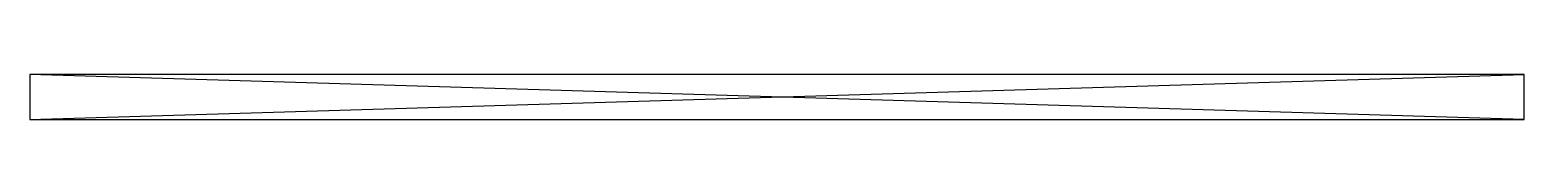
# Model space of a CAD drawing. Header units: millimetres. Extents: x -215 to 215, y -6 to 6.
import ezdxf

# ---------------------------------------------------------------- set-up
doc = ezdxf.new("R2010")
doc.units = ezdxf.units.MM
doc.layers.get('0').update_dxf_attribs({"linetype": 'CONTINUOUS'})

msp = doc.modelspace()

# ---------------------------------------------------------------- linework, layer by layer
for p, q in [((215, 6.5), (-215, 6.5)), ((-215, 6.5), (-215, -6.5)), ((-215, -6.5), (215, 6.5)), ((215, -6.5), (-215, 6.5)), ((215, -6.5), (215, 6.5)), ((-215, -6.5), (215, -6.5))]:
    msp.add_line(p, q)

doc.saveas('drawing.dxf')
